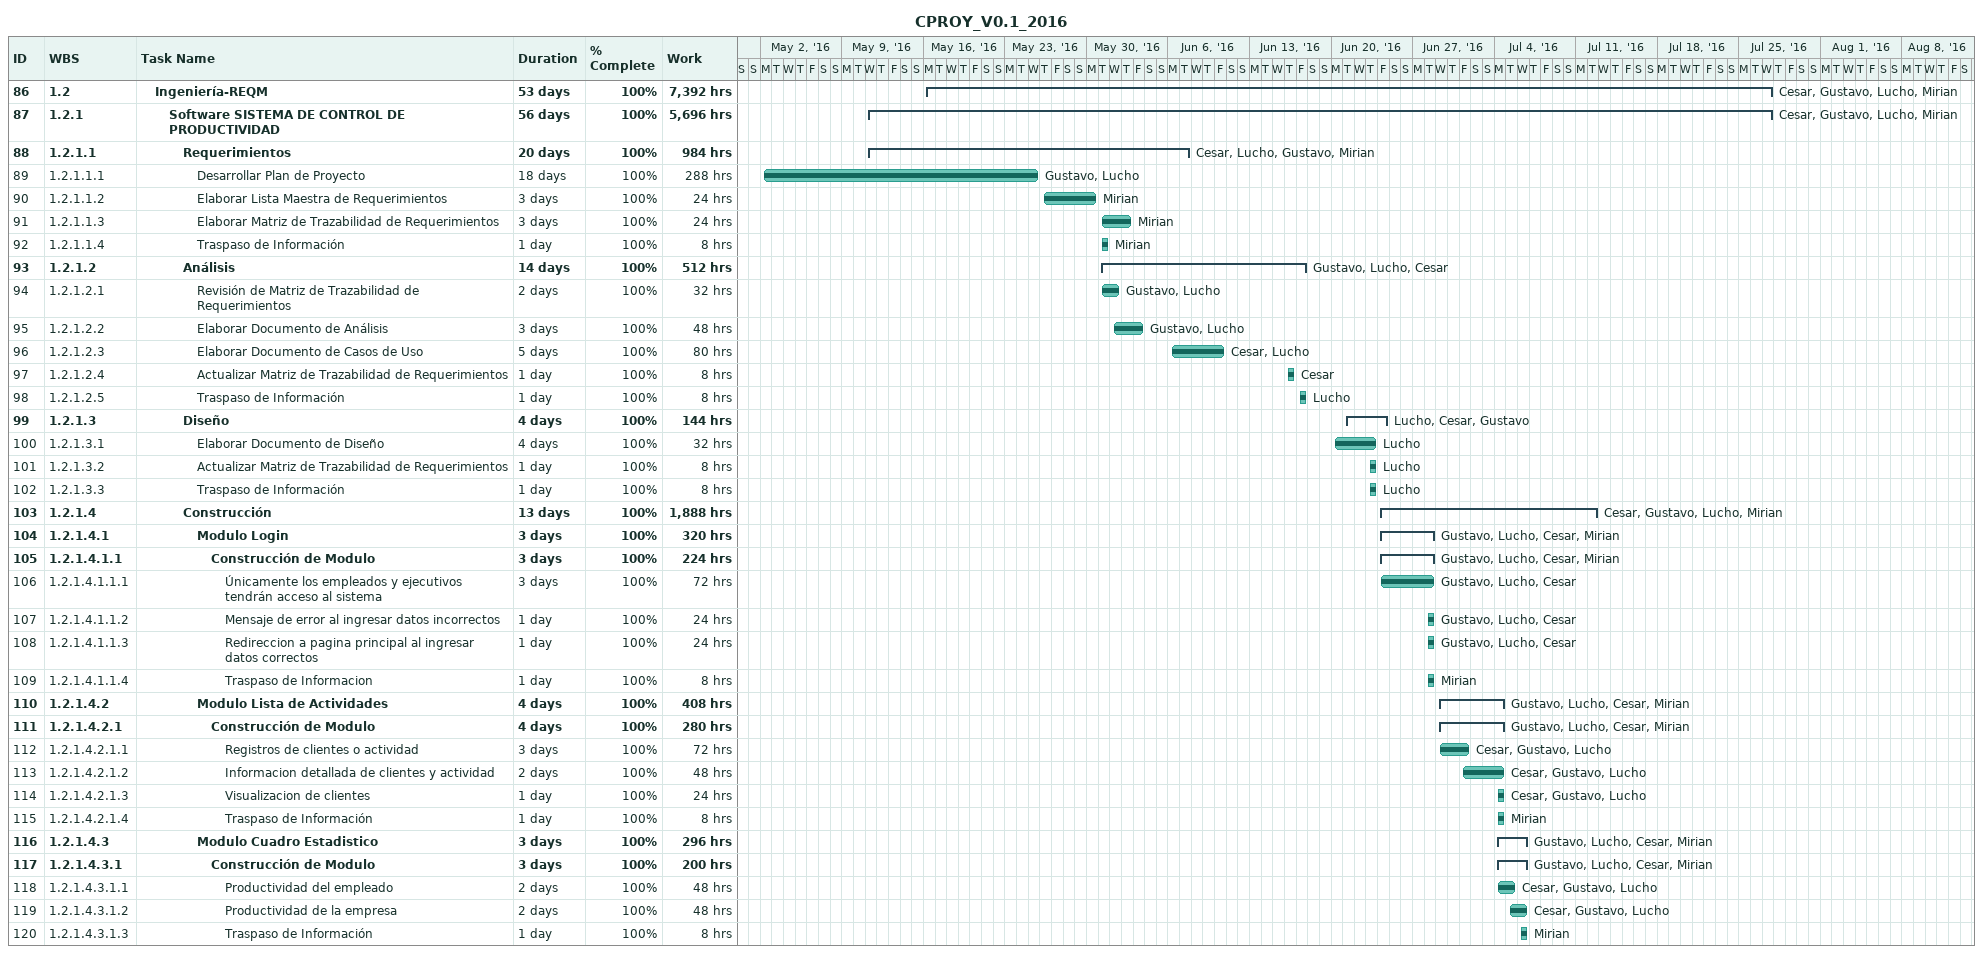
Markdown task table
CPROY_V0.1_2016

| ID | WBS | Task | Duration | Start | Finish | Resources | % complete | Work (h) |
|---|---|---|---|---|---|---|---|---|
| 86 | 1.2 | **Ingeniería-REQM** | 53d | 2016-05-16 | 2016-07-27 | Cesar, Gustavo, Lucho, Mirian | 100 | 7392 |
| 87 | 1.2.1 | **Software SISTEMA DE CONTROL DE PRODUCTIVIDAD** | 56d | 2016-05-11 | 2016-07-27 | Cesar, Gustavo, Lucho, Mirian | 100 | 5696 |
| 88 | 1.2.1.1 | **Requerimientos** | 20d | 2016-05-11 | 2016-06-07 | Cesar, Lucho, Gustavo, Mirian | 100 | 984 |
| 89 | 1.2.1.1.1 | Desarrollar Plan de Proyecto | 18d | 2016-05-02 | 2016-05-25 | Gustavo, Lucho | 100 | 288 |
| 90 | 1.2.1.1.2 | Elaborar Lista Maestra de Requerimientos | 3d | 2016-05-26 | 2016-05-30 | Mirian | 100 | 24 |
| 91 | 1.2.1.1.3 | Elaborar Matriz de Trazabilidad de Requerimientos | 3d | 2016-05-31 | 2016-06-02 | Mirian | 100 | 24 |
| 92 | 1.2.1.1.4 | Traspaso de Información | 1d | 2016-05-31 | 2016-05-31 | Mirian | 100 | 8 |
| 93 | 1.2.1.2 | **Análisis** | 14d | 2016-05-31 | 2016-06-17 | Gustavo, Lucho, Cesar | 100 | 512 |
| 94 | 1.2.1.2.1 | Revisión de Matriz de Trazabilidad de Requerimientos | 2d | 2016-05-31 | 2016-06-01 | Gustavo, Lucho | 100 | 32 |
| 95 | 1.2.1.2.2 | Elaborar Documento de Análisis | 3d | 2016-06-01 | 2016-06-03 | Gustavo, Lucho | 100 | 48 |
| 96 | 1.2.1.2.3 | Elaborar Documento de Casos de Uso | 5d | 2016-06-06 | 2016-06-10 | Cesar, Lucho | 100 | 80 |
| 97 | 1.2.1.2.4 | Actualizar Matriz de Trazabilidad de Requerimientos | 1d | 2016-06-16 | 2016-06-16 | Cesar | 100 | 8 |
| 98 | 1.2.1.2.5 | Traspaso de Información | 1d | 2016-06-17 | 2016-06-17 | Lucho | 100 | 8 |
| 99 | 1.2.1.3 | **Diseño** | 4d | 2016-06-21 | 2016-06-24 | Lucho, Cesar, Gustavo | 100 | 144 |
| 100 | 1.2.1.3.1 | Elaborar Documento de Diseño | 4d | 2016-06-20 | 2016-06-23 | Lucho | 100 | 32 |
| 101 | 1.2.1.3.2 | Actualizar Matriz de Trazabilidad de Requerimientos | 1d | 2016-06-23 | 2016-06-23 | Lucho | 100 | 8 |
| 102 | 1.2.1.3.3 | Traspaso de Información | 1d | 2016-06-23 | 2016-06-23 | Lucho | 100 | 8 |
| 103 | 1.2.1.4 | **Construcción** | 13d | 2016-06-24 | 2016-07-12 | Cesar, Gustavo, Lucho, Mirian | 100 | 1888 |
| 104 | 1.2.1.4.1 | **Modulo Login** | 3d | 2016-06-24 | 2016-06-28 | Gustavo, Lucho, Cesar, Mirian | 100 | 320 |
| 105 | 1.2.1.4.1.1 | **Construcción de Modulo** | 3d | 2016-06-24 | 2016-06-28 | Gustavo, Lucho, Cesar, Mirian | 100 | 224 |
| 106 | 1.2.1.4.1.1.1 | Únicamente los empleados y ejecutivos tendrán acceso al sistema | 3d | 2016-06-24 | 2016-06-28 | Gustavo, Lucho, Cesar | 100 | 72 |
| 107 | 1.2.1.4.1.1.2 | Mensaje de error al ingresar datos incorrectos | 1d | 2016-06-28 | 2016-06-28 | Gustavo, Lucho, Cesar | 100 | 24 |
| 108 | 1.2.1.4.1.1.3 | Redireccion a pagina principal al ingresar datos correctos | 1d | 2016-06-28 | 2016-06-28 | Gustavo, Lucho, Cesar | 100 | 24 |
| 109 | 1.2.1.4.1.1.4 | Traspaso de Informacion | 1d | 2016-06-28 | 2016-06-28 | Mirian | 100 | 8 |
| 110 | 1.2.1.4.2 | **Modulo Lista de Actividades** | 4d | 2016-06-29 | 2016-07-04 | Gustavo, Lucho, Cesar, Mirian | 100 | 408 |
| 111 | 1.2.1.4.2.1 | **Construcción de Modulo** | 4d | 2016-06-29 | 2016-07-04 | Gustavo, Lucho, Cesar, Mirian | 100 | 280 |
| 112 | 1.2.1.4.2.1.1 | Registros de clientes o actividad | 3d | 2016-06-29 | 2016-07-01 | Cesar, Gustavo, Lucho | 100 | 72 |
| 113 | 1.2.1.4.2.1.2 | Informacion detallada de clientes y actividad | 2d | 2016-07-01 | 2016-07-04 | Cesar, Gustavo, Lucho | 100 | 48 |
| 114 | 1.2.1.4.2.1.3 | Visualizacion de clientes | 1d | 2016-07-04 | 2016-07-04 | Cesar, Gustavo, Lucho | 100 | 24 |
| 115 | 1.2.1.4.2.1.4 | Traspaso de Información | 1d | 2016-07-04 | 2016-07-04 | Mirian | 100 | 8 |
| 116 | 1.2.1.4.3 | **Modulo Cuadro Estadistico** | 3d | 2016-07-04 | 2016-07-06 | Gustavo, Lucho, Cesar, Mirian | 100 | 296 |
| 117 | 1.2.1.4.3.1 | **Construcción de Modulo** | 3d | 2016-07-04 | 2016-07-06 | Gustavo, Lucho, Cesar, Mirian | 100 | 200 |
| 118 | 1.2.1.4.3.1.1 | Productividad del empleado | 2d | 2016-07-04 | 2016-07-05 | Cesar, Gustavo, Lucho | 100 | 48 |
| 119 | 1.2.1.4.3.1.2 | Productividad de la empresa | 2d | 2016-07-05 | 2016-07-06 | Cesar, Gustavo, Lucho | 100 | 48 |
| 120 | 1.2.1.4.3.1.3 | Traspaso de Información | 1d | 2016-07-06 | 2016-07-06 | Mirian | 100 | 8 |
